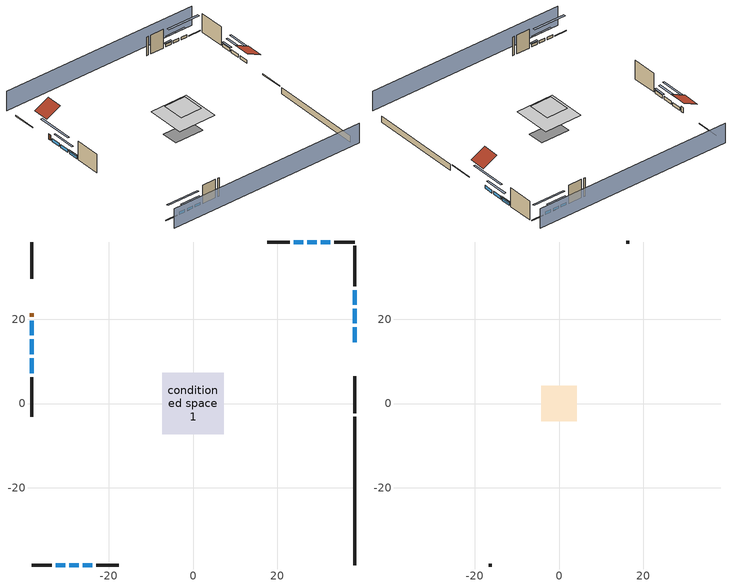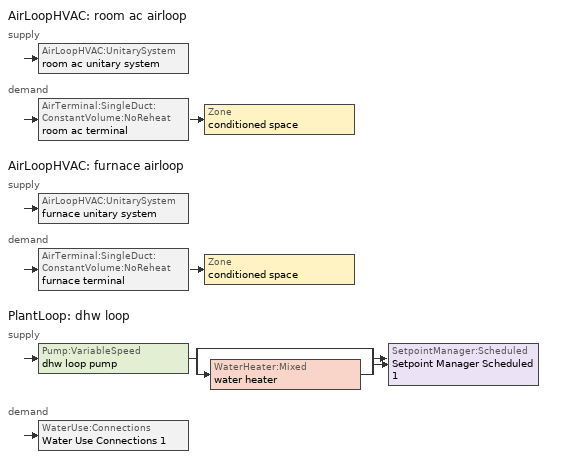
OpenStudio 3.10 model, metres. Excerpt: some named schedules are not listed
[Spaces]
conditioned space 1
 floor foundation (Slab1 construction): -5.65,-3.14 -5.65,3.14 5.65,3.14 5.65,-3.14 z-2.13
 floor adiabatic (AdiabaticFloorConstruction): -7.29,-7.29 -7.29,7.29 7.29,7.29 7.29,-7.29 z5.18
 wall outside (Wall1 construction): 38.36,27.82 38.36,37.43 z0.3:7.62
 wall outside (Wall2 construction): -22.95,-38.36 -17.61,-38.36 z0.3:7.62
 wall outside (Wall3 construction): -38.36,6.25 -38.36,-3.11 z0.3:7.62
 wall outside (Wall4 construction): 22.95,38.36 17.61,38.36 z0.3:7.62
 wall outside (RimJoist1 construction): 38.36,-2.27 38.36,6.45 z0.3:0.61
 wall outside (RimJoist2 construction): -38.36,-38.36 -33.51,-38.36 z0.3:0.61
 wall outside (RimJoist3 construction): -38.36,38.36 -38.36,29.64 z0.3:0.61
 wall outside (RimJoist4 construction): 38.36,38.36 33.51,38.36 z0.3:0.61
 wall outside (AdiabaticWallConstruction): 38.36,14.6 38.36,18.08 / 38.36,19.01 38.36,22.49 / 38.36,23.42 38.36,26.89 / -38.36,15.28 -38.36,11.69 / -38.36,10.76 -38.36,7.17 z0.3:1.49; -32.58,-38.36 -30.3,-38.36 / -29.37,-38.36 -27.09,-38.36 / -26.16,-38.36 -23.88,-38.36 / 32.58,38.36 30.3,38.36 / 29.37,38.36 27.09,38.36 / 26.16,38.36 23.88,38.36 z0.3:1.31; -38.36,19.64 -38.36,16.21 z0.3:1.43
 wall outside (AdiabaticWallConstruction 1): -38.36,21.49 -38.36,20.57 z0.3:2.34
 wall foundation (FoundationWall1 construction): 38.36,-38.36 38.36,-3.2 z-2.13:0.3
 window (WindowConstruction): 38.36,14.6 38.36,18.08 z0.3:1.49
 window (WindowConstruction 1): 38.36,19.01 38.36,22.49 z0.3:1.49
 window (WindowConstruction 2): 38.36,23.42 38.36,26.89 z0.3:1.49
 window (WindowConstruction 3): -32.58,-38.36 -30.3,-38.36 z0.3:1.31
 window (WindowConstruction 4): -29.37,-38.36 -27.09,-38.36 z0.3:1.31
 window (WindowConstruction 5): -26.16,-38.36 -23.88,-38.36 z0.3:1.31
 window (WindowConstruction 6): -38.36,19.64 -38.36,16.21 z0.3:1.43
 window (WindowConstruction 7): -38.36,15.28 -38.36,11.69 z0.3:1.49
 window (WindowConstruction 8): -38.36,10.76 -38.36,7.17 z0.3:1.49
 window (WindowConstruction 9): 32.58,38.36 30.3,38.36 z0.3:1.31
 window (WindowConstruction 10): 29.37,38.36 27.09,38.36 z0.3:1.31
 window (WindowConstruction 11): 26.16,38.36 23.88,38.36 z0.3:1.31
 door (Door): -38.36,21.49 -38.36,20.57 z0.3:2.34
 ceiling adiabatic (AdiabaticFloorConstruction): 7.29,-7.29 7.29,7.29 -7.29,7.29 -7.29,-7.29 z5.18
attic - vented 1
 floor to conditioned space 1 (Floor1 construction Reversed): -4.21,-4.21 -4.21,4.21 4.21,4.21 4.21,-4.21 z7.62
 wall outside (Wall5 construction): -16.68,-38.36 -16.01,-38.36 z0.3:7.62
 wall outside (Wall6 construction): 16.68,38.36 16.01,38.36 z0.3:7.62
 roof outside (Roof1 construction): 38.36,13.67,7.62 32.73,13.67,10.44 32.73,7.38,10.44 38.36,7.38,7.62
 roof outside (Roof2 construction): -38.36,22.41,7.62 -32.73,22.41,10.44 -32.73,28.71,10.44 -38.36,28.71,7.62
shading: 38.36,42.93 -38.36,42.93 / -38.36,-42.93 38.36,-42.93 z0:7.62; 38.36,23.26 38.36,9.42 38.97,9.42 38.97,23.26 z6.68; 38.36,25.23 38.36,16.27 38.97,16.27 38.97,25.23 z4.24; 38.36,27.2 38.36,23.11 38.97,23.11 38.97,27.2 z1.8; -25.12,-38.36 -37.76,-38.36 -37.76,-38.97 -25.12,-38.97 z6.49; -24.35,-38.36 -32.12,-38.36 -32.12,-38.97 -24.35,-38.97 z4.05; -23.58,-38.36 -26.47,-38.36 -26.47,-38.97 -23.58,-38.97 z1.62; -38.36,11.03 -38.36,24.82 -38.97,24.82 -38.97,11.03 z6.61; -38.36,8.95 -38.36,18.02 -38.97,18.02 -38.97,8.95 z4.24; -38.36,6.87 -38.36,11.07 -38.97,11.07 -38.97,6.87 z1.8; 25.12,38.36 37.76,38.36 37.76,38.97 25.12,38.97 z6.49; 24.35,38.36 32.12,38.36 32.12,38.97 24.35,38.97 z4.05; 23.58,38.36 26.47,38.36 26.47,38.97 23.58,38.97 z1.62
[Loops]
AirLoopHVAC 'room ac airloop'
 supply: AirLoopHVAC:UnitarySystem 'room ac unitary system'
 demand: AirTerminal:SingleDuct:ConstantVolume:NoReheat 'room ac terminal' > Zone 'conditioned space'
AirLoopHVAC 'furnace airloop'
 supply: AirLoopHVAC:UnitarySystem 'furnace unitary system'
 demand: AirTerminal:SingleDuct:ConstantVolume:NoReheat 'furnace terminal' > Zone 'conditioned space'
PlantLoop 'dhw loop'
 supply: Pump:VariableSpeed 'dhw loop pump' > split
  | bypass
  | WaterHeater:Mixed 'water heater'
  join > SetpointManager:Scheduled 'Setpoint Manager Scheduled 1'
 demand: WaterUse:Connections 'Water Use Connections 1'
[Site]
Buffalo Niagara Intl Ap_NY: Latitude {deg}=42.93; Longitude {deg}=-78.73; Time Zone {hr}=-5; Elevation {m}=215; Terrain=Suburbs; Keep Site Location Information=Yes
[Site:GroundTemperature:Shallow]
4.30207, 2.29327, 2.1324, 3.08568, 6.91256, 10.7216, 14.0239, 16.1158, 16.2935, 14.5921, 11.374, 7.68183
[Site:WaterMainsTemperature]
Calculation Method=Schedule; Temperature Schedule=mains temperature schedule
[Building]
Building 1
[Material] Roughness=Rough
Name | Thickness {m} | Conductivity {W/m-K} | Density {kg/m3} | Specific Heat {J/kg-K} | Thermal Absorptance | Solar Absorptance | Visible Absorptance
asphalt or fiberglass shingles | 0.00635 | 0.162714 | 1121.4 | 1465.45 | 0.9 | 0.85 | 0.85
roof rigid ins | 0.00281632 | 0.029427 | 32.04 | 1214.23 | 0.9 | 0.7 | 0.7
osb sheathing 0.5 in. | 0.0127 | 0.115458 | 512.64 | 1214.23 | 0.9 | 0.6 | 0.6
osb sheathing 0.5 in. 1 | 0.0127 | 0.115458 | 512.64 | 1214.23 | 0.9 | 0.7 | 0.7
wall layer 1 | 0.2032 | 0.391406 | 1762.2 | 795.53 | 0.9 | 0.7 | 0.7
gypsum board | 0.0127 | 0.160291 | 801 | 837.4 | 0.9 | 0.6 | 0.6
wood siding | 0.0254 | 0.102417 | 544.68 | 1172.36 | 0.9 | 0.7 | 0.7
wall stud and cavity | 0.1397 | 0.727959 | 139.0536 | 1170.24 | 0.9 | 0.6 | 0.6
rim joist stud and cavity | 0.0508 | 0.177757 | 50.32683 | 1063.81 | 0.9 | 0.7 | 0.7
ceiling stud and cavity | 0.1397 | 0.118061 | 65.682 | 1177.47 | 0.9 | 0.7 | 0.7
concrete 8.0 in. | 0.2032 | 1.803125 | 2242.8 | 837.4 | 0.9 | 0.7 | 0.7
gypsum board 1 | 0.0127 | 0.160291 | 801 | 837.4 | 0.9 | 0.7 | 0.7
concrete 4.0 in. | 0.1016 | 1.803125 | 2242.8 | 837.4 | 0.9 | 0.7 | 0.7
floor covering | 0.0127 | 0.0450781 | 54.468 | 1339.84 | 0.9 | 0.9 | 0.9
wood siding 1; wood siding 2 | 0.0254 | 0.102417 | 544.68 | 1172.36
wall rigid ins; floor rigid ins | 0.512978 | 0.029427 | 32.04 | 1214.23 | 0.9 | 0.7 | 0.7
wall stud and cavity 1 | 0.0889 | 0.380278 | 52.3479 | 1209.89 | 0.9 | 0.7 | 0.7
door material | 0.04445 | 0.0612267 | 512.64 | 1214.23 | 0.9 | 0.7 | 0.7
floor stud and cavity | 0.1397 | 1.75129 | 37.0049 | 1207.88 | 0.9 | 0.7 | 0.7
osb sheathing 0.75 in. | 0.01905 | 0.115458 | 512.64 | 1214.23 | 0.9 | 0.7 | 0.7
floor covering 1 | 0.0127 | 0.0433444 | 54.468 | 1339.84 | 0.9 | 0.6 | 0.6
wall stud and cavity 2 | 0.0889 | 0.391764 | 83.0341 | 1211.67 | 0.9 | 0.7 | 0.7
furniture material conditioned space 1 | 0.1524 | 0.115458 | 640.8 | 1214.23 | 0.9 | 0.6 | 0.6
[Construction]
Roof1 construction; Roof2 construction: asphalt or fiberglass shingles, roof rigid ins, osb sheathing 0.5 in.
Wall1 construction; Wall2 construction; Wall3 construction; Wall4 construction: osb sheathing 0.5 in. 1, wall layer 1, gypsum board
Wall5 construction; Wall6 construction: wood siding, osb sheathing 0.5 in. 1, wall stud and cavity
RimJoist1 construction; RimJoist2 construction; RimJoist3 construction; RimJoist4 construction: rim joist stud and cavity
Floor1 construction Reversed: gypsum board, ceiling stud and cavity
FoundationWall1 construction: concrete 8.0 in., gypsum board 1
Slab1 construction: concrete 4.0 in., floor covering
WindowConstruction; WindowConstruction 1; WindowConstruction 2; WindowConstruction 3; WindowConstruction 4; WindowConstruction 5; WindowConstruction 6; WindowConstruction 7; WindowConstruction 8; WindowConstruction 9; WindowConstruction 10; WindowConstruction 11: WindowMaterial
AdiabaticWallConstruction: wood siding 1, wall rigid ins, wall stud and cavity 1, gypsum board
Door: door material
AdiabaticWallConstruction 1: wood siding 2, wall rigid ins, wall stud and cavity 1, gypsum board
AdiabaticFloorConstruction: floor stud and cavity, floor rigid ins, osb sheathing 0.75 in., floor covering 1
PartitionWallConstruction: gypsum board, wall stud and cavity 2, gypsum board
furniture construction conditioned space 1: furniture material conditioned space 1
[WindowMaterial:SimpleGlazingSystem]
WindowMaterial: U-Factor {W/m2-K}=4.76952; Solar Heat Gain Coefficient=0.63
[ThermalZone] Multiplier=1; Use Ideal Air Loads=No
Name | Volume {m3} | Thermostat
conditioned space | 692.064 | conditioned space temperature setpoint
attic - vented | 44.541
[Sizing:Zone] Zone Cooling Design Supply Air Temperature Input Method=SupplyAirTemperature; Zone Cooling Design Supply Air Temperature {C}=14; Zone Cooling Design Supply Air Temperature Difference {deltaC}=11.11; Zone Heating Design Supply Air Temperature Input Method=SupplyAirTemperature; Zone Heating Design Supply Air Temperature {C}=40; Zone Heating Design Supply Air Temperature Difference {deltaC}=11.11; Zone Cooling Design Supply Air Humidity Ratio {kg-H2O/kg-air}=0.0085; Zone Heating Design Supply Air Humidity Ratio {kg-H2O/kg-air}=0.008; Cooling Design Air Flow Method=DesignDay; Heating Design Air Flow Method=DesignDay; Account for Dedicated Outdoor Air System=No; Dedicated Outdoor Air System Control Strategy=NeutralSupplyAir; Dedicated Outdoor Air Low Setpoint Temperature for Design {C}=autosize; Dedicated Outdoor Air High Setpoint Temperature for Design {C}=autosize; Zone Load Sizing Method=Sensible Load Only No Latent Load; Zone Latent Cooling Design Supply Air Humidity Ratio Input Method=HumidityRatioDifference; Zone Cooling Design Supply Air Humidity Ratio Difference {kgWater/kgDryAir}=0.005; Zone Latent Heating Design Supply Air Humidity Ratio Input Method=HumidityRatioDifference; Zone Humidification Design Supply Air Humidity Ratio Difference {kgWater/kgDryAir}=0.005; Sizing Option=Coincident
conditioned space; attic - vented
[Zone equipment]
conditioned space: ideal air system, room ac terminal, furnace terminal
[Space]
Name | Thermal Zone | Volume {m3}
conditioned space 1 | conditioned space | 692.064
attic - vented 1 | attic - vented | 44.541
[ThermostatSetpoint:DualSetpoint]
conditioned space temperature setpoint: Heating Setpoint Temperature Schedule=heating setpoint; Cooling Setpoint Temperature Schedule=cooling setpoint; Temperature Difference Between Cutout And Setpoint {deltaC}=0
[Foundation:Kiva]
Foundation Kiva 1: Initial Indoor Air Temperature {C}=20.2778; Wall Height Above Grade {m}=0.3048; Wall Depth Below Slab {m}=0.2032
[Foundation:Kiva:Settings]
Soil Conductivity {W/m-K}=1.9041; Soil Density {kg/m3}=1842.3; Soil Specific Heat {J/kg-K}=418.7; Ground Solar Absorptivity=0.9; Ground Thermal Absorptivity=0.9; Ground Surface Roughness {m}=0.03; Far-Field Width {m}=40; Deep-Ground Boundary Condition=ZeroFlux; Deep-Ground Depth {m}=40; Minimum Cell Dimension {m}=0.2; Maximum Cell Growth Coefficient=3; Simulation Timestep=Timestep
[SurfaceProperty:ExposedFoundationPerimeter]
Slab1: Exposed Perimeter Calculation Method=TotalExposedPerimeter; Total Exposed Perimeter {m}=35.15868
[SurfaceProperty:IncidentSolarMultiplier] Incident Solar Multiplier=1; Incident Solar Multiplier Schedule=trans schedule winter=0.85 summer=0.7
Window1; Window2; Window3; Window4; Window5; Window6; Window7; Window8; Window9; Window10; Window11; Window12
[InternalMass:Definition] Design Level Calculation Method=SurfaceArea
Name | Construction | Surface Area {m2}
partition wall mass | PartitionWallConstruction | 283.819
furniture mass conditioned space 1 | furniture construction conditioned space 1 | 113.515
[InternalMass] Space or SpaceType=conditioned space 1; Multiplier=1
Name | Internal Mass Definition
partition wall mass | partition wall mass
furniture mass conditioned space 1 | furniture mass conditioned space 1
[ZoneHVAC:IdealLoadsAirSystem]
ideal air system: Maximum Heating Supply Air Temperature {C}=50; Minimum Cooling Supply Air Temperature {C}=10; Maximum Heating Supply Air Humidity Ratio {kg-H2O/kg-air}=0.015; Minimum Cooling Supply Air Humidity Ratio {kg-H2O/kg-air}=0.01; Heating Limit=LimitCapacity; Maximum Sensible Heating Capacity {W}=0; Cooling Limit=NoLimit; Dehumidification Control Type=None; Humidification Control Type=None
[Coil:Cooling:DX:SingleSpeed]
room ac clg coil: Availability Schedule=Always On Discrete; Rated Total Cooling Capacity {W}=1721.5; Rated Sensible Heat Ratio=0.65; Rated COP {W/W}=2.84279; Rated Air Flow Rate {m3/s}=0.0720777; Rated Evaporator Fan Power Per Volume Flow Rate 2017 {W/(m3/s)}=773.3; Rated Evaporator Fan Power Per Volume Flow Rate 2023 {W/(m3/s)}=934.4; Total Cooling Capacity Function of Temperature Curve=Cool-CAP-fT1; Total Cooling Capacity Function of Flow Fraction Curve=Cool-CAP-fFF1; Energy Input Ratio Function of Temperature Curve=Cool-EIR-fT1; Energy Input Ratio Function of Flow Fraction Curve=Cool-EIR-fFF1; Part Load Fraction Correlation Curve=Cool-PLF-fPLR1; Minimum Outdoor Dry-Bulb Temperature for Compressor Operation {C}=-25; Nominal Time for Condensate Removal to Begin {s}=1000; Ratio of Initial Moisture Evaporation Rate and Steady State Latent Capacity=1.5; Maximum Cycling Rate {cycles/hr}=3; Latent Capacity Time Constant {s}=45; Condenser Type=AirCooled; Evaporative Condenser Effectiveness=0.9; Evaporative Condenser Air Flow Rate {m3/s}=autosize; Evaporative Condenser Pump Rated Power Consumption {W}=autosize; Crankcase Heater Capacity {W}=0; Maximum Outdoor Dry-Bulb Temperature for Crankcase Heater Operation {C}=10; Basin Heater Capacity {W/K}=0; Basin Heater Setpoint Temperature {C}=2
[Fan:SystemModel] Availability Schedule=Always On Discrete; Speed Control Method=Discrete; Electric Power Minimum Flow Rate Fraction=0.2; Design Pressure Rise {Pa}=500; Motor Efficiency=1; Motor In Air Stream Fraction=1; Design Electric Power Consumption {W}=autosize; Design Power Sizing Method=PowerPerFlow; Electric Power Per Unit Flow Rate Per Unit Pressure {W-s/m3-Pa}=1.66667; Fan Total Efficiency=0.7; Motor Loss Radiative Fraction=0; Speed Flow Fraction 1=1; Speed Electric Power Fraction 1=1
Name | Design Maximum Air Flow Rate {m3/s} | Electric Power Per Unit Flow Rate {W/(m3/s)}
room ac supply fan | 0.072208 | 1e-06
furnace supply fan | 0.895284 | 794.58
[EnergyManagementSystem:Sensor]
Name | Output Variable or Output Meter Index Key | Output Variable or Output Meter
room_ac_supply_fan_s | room ac supply fan | Fan Electricity Energy
room_ac_clg_coil_s | room ac clg coil | Cooling Coil Total Cooling Energy
furnace_supply_fan_s | furnace supply fan | Fan Electricity Energy
furnace_htg_coil_s | furnace htg coil | Heating Coil Heating Energy
water_heater_energy | water heater | Water Heater NaturalGas Rate
water_heater_on_cycle_parasitic | water heater | Water Heater On Cycle Parasitic Electricity Rate
water_heater_off_cycle_parasitic | water heater | Water Heater Off Cycle Parasitic Electricity Rate
fridge_tin_s; tin_s | conditioned space | Zone Mean Air Temperature
out_pb_s |  | Site Outdoor Air Barometric Pressure
out_wt_s |  | Site Outdoor Air Humidity Ratio
win_s | conditioned space | Zone Air Humidity Ratio
site_vw_s |  | Site Wind Speed
tout_s | conditioned space | Zone Outdoor Air Drybulb Temperature
cool_season | cooling season schedule | Schedule Value
furnace_airloop_Fan_RTF_s | furnace supply fan | Fan Runtime Fraction
room_ac_airloop_Fan_RTF_s | room ac supply fan | Fan Runtime Fraction
natural_vent_s | natural vent schedule | Schedule Value
htg_sp_s | heating setpoint | Schedule Value
clg_sp_s | cooling setpoint | Schedule Value
mech_vent_range_fan_0_sch_s | mech vent range fan 0 schedule | Schedule Value
mech_vent_bath_fan_0_sch_s | mech vent bath fan 0 schedule | Schedule Value
clothes_dryer_exhaust_0_sch_s | clothes_dryer | Schedule Value
conditioned_space_htg_unmet_s | conditioned space | Zone Heating Setpoint Not Met Time
conditioned_space_clg_unmet_s | conditioned space | Zone Cooling Setpoint Not Met Time
htg_load_cond |  | Heating:EnergyTransfer:Zone:CONDITIONED SPACE
clg_load_cond |  | Cooling:EnergyTransfer:Zone:CONDITIONED SPACE
[EnergyManagementSystem:Program]
room_ac_supply_fan_disaggregate_program: Set room_ac_supply_fan_clg = 0; If room_ac_clg_coil_s > 0; Set room_ac_supply_fan_clg = room_ac_supply_fan_s; EndIf
furnace_supply_fan_disaggregate_program: Set furnace_supply_fan_primary_htg = 0; If furnace_htg_coil_s > 0; Set furnace_supply_fan_primary_htg = furnace_supply_fan_s; EndIf
water_heater_EC_adj: If WarmupFlag == 0; Set dhw_e_cons = water_heater_energy + water_heater_on_cycle_parasitic + water_heater_off_cycle_parasitic; Set water_heater_ec_adj_act = 0.0 * dhw_e_cons / 1; EndIf
fridge_schedule_program: Set Tin = fridge_tin_s*(9.0/5.0)+32.0; Set fridge_schedule_act = 0; If (Hour == 0); Set fridge_schedule_act = (-0.487+0.019*Tin); ElseIf (Hour == 1); Set fridge_schedule_act = (-0.34+0.016*Tin); ElseIf (Hour == 2); Set fridge_schedule_act = (-0.37+0.017*Tin); ElseIf (Hour == 3); Set fridge_schedule_act = (-0.361+0.016*Tin); ElseIf (Hour == 4); Set fridge_schedule_act = (-0.515+0.018*Tin); ElseIf (Hour == 5); Set fridge_schedule_act = (-0.684+0.021*Tin); ElseIf (Hour == 6); Set fridge_schedule_act = (-0.471+0.019*Tin); ElseIf (Hour == 7); Set fridge_schedule_act = (-0.159+0.015*Tin); ElseIf (Hour == 8); Set fridge_schedule_act = (-0.079+0.015*Tin); ElseIf (Hour == 9); Set fridge_schedule_act = (-0.417+0.019*Tin); ElseIf (Hour == 10); Set fridge_schedule_act = (-0.411+0.018*Tin); ElseIf (Hour == 11); Set fridge_schedule_act = (-0.386+0.018*Tin); ElseIf (Hour == 12); Set fridge_schedule_act = (-0.24+0.016*Tin); ElseIf (Hour == 13); Set fridge_schedule_act = (-0.314+0.017*Tin); ElseIf (Hour == 14); Set fridge_schedule_act = (-0.16+0.015*Tin); ElseIf (Hour == 15); Set fridge_schedule_act = (-0.121+0.015*Tin); ElseIf (Hour == 16); Set fridge_schedule_act = (-0.469+0.02*Tin); ElseIf (Hour == 17); Set fridge_schedule_act = (-0.412+0.02*Tin); ElseIf (Hour == 18); Set fridge_schedule_act = (-0.091+0.017*Tin); ElseIf (Hour == 19); Set fridge_schedule_act = (0.077+0.014*Tin); ElseIf (Hour == 20); Set fridge_schedule_act = (-0.118+0.016*Tin); ElseIf (Hour == 21); Set fridge_schedule_act = (-0.247+0.017*Tin); ElseIf (Hour == 22); Set fridge_schedule_act = (-0.445+0.019*Tin); ElseIf (Hour == 23); Set fridge_schedule_act = (-0.544+0.02*Tin); EndIf
natural_vent_program: Set Tin = tin_s; Set Tout = tout_s; Set Wout = out_wt_s; Set Pbar = out_pb_s; Set Phiout = (@RhFnTdbWPb Tout Wout Pbar); Set MaxHR = 0.0115; Set Tnvsp = (htg_sp_s + clg_sp_s) / 2; Set NVavail = natural_vent_s; Set ClgSsnAvail = cool_season; Set Qnv = 0; Set Qwhf = 0; Set whole_house_fan_mix_act = 0; Set whole_house_fan_act = 0; If ((Wout < MaxHR) && (Tin > Tout) && (Tin > Tnvsp) && (ClgSsnAvail > 0)); Set WHF_Flow = 0; Set Adj = (Tin-Tnvsp)/(Tin-Tout); Set Adj = (@Min Adj 1); Set Adj = (@Max Adj 0); If (WHF_Flow > 0); Set Qwhf = WHF_Flow*Adj; Set whole_house_fan_mix_act = WHF_Flow*Adj; Set WHF_W = 0; Set whole_house_fan_act = WHF_W*Adj; ElseIf (NVavail > 0); Set NVArea = 15506.483567616; Set Cs = 0.0002998864910712238; Set Cw = 0.00011469425810018953; Set Tdiff = Tin-Tout; Set dT = (@Abs Tdiff); Set Vwind = site_vw_s; Set SGNV = NVArea*Adj*((((Cs*dT)+(Cw*(Vwind^2)))^0.5)/1000); Set MaxNV = 3.844798503936001; Set Qnv = (@Min SGNV MaxNV); EndIf; EndIf; Set natural_vent_flow_act = Qnv; Set whole_house_fan_flow_act = Qwhf; Set natural_vent_program_Qnv = Qnv; Set natural_vent_program_Qwhf = Qwhf
infil_program: Set p_m = 0.14; Set p_s = 0.22; Set s_m = 270; Set s_s = 370; Set z_m = 9.99744; Set z_s = 8.1534; Set f_t = (((s_m/z_m)^p_m)*((z_s/s_s)^p_s)); Set Tdiff = tin_s-tout_s; Set dT = @Abs Tdiff; Set c = 0.09; Set Cs = 0.1269; Set Cw = 0.1488; Set n = 0.65; Set sft = (f_t*0.7000000000000001); Set temp1 = ((c*Cw)*((sft*site_vw_s)^(2*n)))^2; Set Qinf = (((c*Cs*(dT^n))^2)+temp1)^0.5; Set Qinf = (@Max Qinf 0); Set mech_vent_house_fan_sensible_load_act = 0.0; Set mech_vent_house_fan_latent_load_act = 0.0; Set OASupInPb = out_pb_s; Set OASupInTemp = tout_s; Set OASupInW = out_wt_s; Set OASupRho = (@RhoAirFnPbTdbW OASupInPb OASupInTemp OASupInW); Set OASupCp = (@CpAirFnW OASupInW); Set OASupInEnth = (@HFnTdbW OASupInTemp OASupInW); Set ZoneTemp = tin_s; Set ZoneW = win_s; Set ZoneCp = (@CpAirFnW ZoneW); Set ZoneAirEnth = (@HFnTdbW ZoneTemp ZoneW); Set mech_vent_house_fan_cfis_act = 0.0; Set QWHV_cfis_sup = 0.0; Set QWHV_cfis_suppl_sup = 0.0; Set QWHV_cfis_suppl_exh = 0.0; Set Qrange = 0; Set Qrange = Qrange + 0.04719 * mech_vent_range_fan_0_sch_s; Set Qbath = 0; Set Qbath = Qbath + 0.07079 * mech_vent_bath_fan_0_sch_s; Set Qdryer = 0; Set Qdryer = Qdryer + 0.10703 * clothes_dryer_exhaust_0_sch_s; Set QWHV_sup = 0.0; Set QWHV_exh = 0.0; Set Qsupply = QWHV_sup + QWHV_cfis_sup + QWHV_cfis_suppl_sup; Set Qexhaust = Qrange + Qbath + Qdryer + QWHV_exh + QWHV_cfis_suppl_exh; Set Qfan = (@Max Qexhaust Qsupply); Set Qducts = 0; If Qducts < 0; Set Qsupply = Qsupply - Qducts; Else; Set Qexhaust = Qexhaust + Qducts; EndIf; Set Qfan_with_ducts = (@Max Qexhaust Qsupply); Set Qimb = (@Abs (Qsupply - Qexhaust)); If Qinf + Qimb > 0; Set Qtot = Qfan_with_ducts + (Qinf^2) / (Qinf + Qimb); Else; Set Qtot = Qfan_with_ducts; EndIf; Set Qinf_adj = Qtot - Qfan; Set infil_flow_act = Qinf_adj; Set infil_program_Qinf = Qinf_adj; Set infil_program_Qfan = Qfan; Set Qload = Qfan; Set Effectiveness_Sens = 0.0; Set Effectiveness_Lat = 0.0; Set Fan_MFR = Qload * OASupRho; Set ZoneInEnth = OASupInEnth; Set ZoneInTemp = OASupInTemp; Set FanTotalToCond = Fan_MFR * (ZoneInEnth - ZoneAirEnth); Set FanSensToCond = Fan_MFR * ZoneCp * (ZoneInTemp - ZoneTemp); Set FanLatToCond = FanTotalToCond - FanSensToCond; Set mech_vent_house_fan_sensible_load_act = mech_vent_house_fan_sensible_load_act + FanSensToCond; Set mech_vent_house_fan_latent_load_act = mech_vent_house_fan_latent_load_act + FanLatToCond
unmet_hours_program: Set htg_unmet_hours = 0; Set clg_unmet_hours = 0; Set unit_htg_unmet_hours = 0; If ((DayOfYear >= 1) && (DayOfYear <= 365)); Set unit_htg_unmet_hours = unit_htg_unmet_hours + conditioned_space_htg_unmet_s; If unit_htg_unmet_hours > htg_unmet_hours; Set htg_unmet_hours = unit_htg_unmet_hours; EndIf; EndIf; Set unit_clg_unmet_hours = 0; If ((DayOfYear >= 1) && (DayOfYear <= 365)); Set unit_clg_unmet_hours = unit_clg_unmet_hours + conditioned_space_clg_unmet_s; If unit_clg_unmet_hours > clg_unmet_hours; Set clg_unmet_hours = unit_clg_unmet_hours; EndIf; EndIf
total_loads_program: Set loads_htg_tot = 0; Set loads_clg_tot = 0; If htg_load_cond > 0; Set loads_htg_tot = loads_htg_tot + (htg_load_cond - clg_load_cond) * 1.0; EndIf; Set loads_htg_tot = (@Max loads_htg_tot 0); If clg_load_cond > 0; Set loads_clg_tot = loads_clg_tot + (clg_load_cond - htg_load_cond) * 0.2; EndIf; Set loads_clg_tot = (@Max loads_clg_tot 0)
total_airflows_program: Set total_infil_flow_rate = 0; Set total_mechvent_flow_rate = 0; Set total_natvent_flow_rate = 0; Set total_whf_flow_rate = 0; Set total_infil_flow_rate = total_infil_flow_rate + (infil_program_Qinf * 1); Set total_mechvent_flow_rate = total_mechvent_flow_rate + (infil_program_Qfan * 1); Set total_natvent_flow_rate = total_natvent_flow_rate + (natural_vent_program_Qnv * 1); Set total_whf_flow_rate = total_whf_flow_rate + (natural_vent_program_Qwhf * 1)
[EnergyManagementSystem:ProgramCallingManager]
room_ac_supply_fan_disaggregate_program_calling_manager: EndOfSystemTimestepBeforeHVACReporting; room_ac_supply_fan_disaggregate_program
furnace_supply_fan_disaggregate_program_calling_manager: EndOfSystemTimestepBeforeHVACReporting; furnace_supply_fan_disaggregate_program
water_heater_EC_adj_ProgramManager: EndOfSystemTimestepBeforeHVACReporting; water_heater_EC_adj
fridge_schedule_program_calling_manager: BeginZoneTimestepAfterInitHeatBalance; fridge_schedule_program
natural_vent_program_calling_manager: BeginZoneTimestepAfterInitHeatBalance; natural_vent_program
infil_program_calling_manager: BeginZoneTimestepAfterInitHeatBalance; infil_program
unmet_hours_program_calling_manager: EndOfZoneTimestepBeforeZoneReporting; unmet_hours_program
total_loads_program_calling_manager: EndOfZoneTimestepAfterZoneReporting; total_loads_program
total_airflows_program_calling_manager: EndOfZoneTimestepAfterZoneReporting; total_airflows_program
[EnergyManagementSystem:OutputVariable] Type of Data in Variable=Summed; Update Frequency=SystemTimestep; Units=J
Name | EMS Variable | EMS Program or Subroutine
room ac supply fan disaggregate clg | room_ac_supply_fan_clg | room_ac_supply_fan_disaggregate_program
furnace supply fan disaggregate htg primary | furnace_supply_fan_primary_htg | furnace_supply_fan_disaggregate_program
[AirLoopHVAC:UnitarySystem] Control Type=Load; Controlling Zone or Thermostat Location=conditioned space; Dehumidification Control Type=None; Availability Schedule=Always On Discrete; Fan Placement=BlowThrough; DX Heating Coil Sizing Ratio=1; Use DOAS DX Cooling Coil=No; DOAS DX Cooling Coil Leaving Minimum Air Temperature {C}=2; Latent Load Control=SensibleOnlyLoadControl; Supply Air Flow Rate Method During Cooling Operation=SupplyAirFlowRate; Supply Air Flow Rate Method During Heating Operation=SupplyAirFlowRate; Supply Air Flow Rate Method When No Cooling or Heating is Required=SupplyAirFlowRate; Supply Air Flow Rate When No Cooling or Heating is Required {m3/s}=0; No Load Supply Air Flow Rate Control Set To Low Speed=Yes; Maximum Supply Air Temperature {C}=48.8889; Maximum Outdoor Dry-Bulb Temperature for Supplemental Heater Operation {C}=21; Ancilliary On-Cycle Electric Power {W}=0; Ancilliary Off-Cycle Electric Power {W}=0
Name | Supply Fan | Supply Air Fan Operating Mode Schedule | Cooling Coil | Supply Air Flow Rate During Cooling Operation {m3/s} | Supply Air Flow Rate During Heating Operation {m3/s} | Heating Coil
room ac unitary system | room ac supply fan | room ac auto fan schedule | room ac clg coil | 0.072208 | 0
furnace unitary system | furnace supply fan | furnace auto fan schedule |  | 0 | 0.895284 | furnace htg coil
[AirLoopHVAC] Availability Schedule=Always On Discrete; Design Return Air Flow Fraction of Supply Air Flow=1
Name | Design Supply Air Flow Rate {m3/s}
room ac airloop | 0.072208
furnace airloop | 0.895284
[Sizing:System] Central Heating Maximum System Air Flow Ratio=0.3; Preheat Design Temperature {C}=7; Preheat Design Humidity Ratio {kg-H2O/kg-Air}=0.008; Precool Design Temperature {C}=12.8; Precool Design Humidity Ratio {kg-H2O/kg-Air}=0.008; Central Cooling Design Supply Air Temperature {C}=12.8; Central Heating Design Supply Air Temperature {C}=16.7; 100% Outdoor Air in Cooling=Yes; 100% Outdoor Air in Heating=Yes; Central Cooling Design Supply Air Humidity Ratio {kg-H2O/kg-Air}=0.0085; Zone Maximum Outdoor Air Fraction=1; Cooling Supply Air Flow Rate Per Floor Area {m3/s-m2}=0.00996765; Cooling Fraction of Autosized Cooling Supply Air Flow Rate=1; Cooling Supply Air Flow Rate Per Unit Cooling Capacity {m3/s-W}=3.94755e-05; Heating Supply Air Flow Rate Per Floor Area {m3/s-m2}=0.00996765; Heating Fraction of Autosized Heating Supply Air Flow Rate=1; Heating Fraction of Autosized Cooling Supply Air Flow Rate=1; Heating Supply Air Flow Rate Per Unit Heating Capacity {m3/s-W}=3.15882e-05; Cooling Design Capacity Method=CoolingDesignCapacity; Cooling Design Capacity {W}=autosize; Cooling Design Capacity Per Floor Area {W/m2}=234.7; Fraction of Autosized Cooling Design Capacity=1; Heating Design Capacity Method=HeatingDesignCapacity; Heating Design Capacity {W}=autosize; Heating Design Capacity Per Floor Area {W/m2}=157; Fraction of Autosized Heating Design Capacity=1; Central Cooling Capacity Control Method=OnOff; Occupant Diversity=autosize
room ac airloop; furnace airloop
[AirTerminal:SingleDuct:ConstantVolume:NoReheat] Availability Schedule=Always On Discrete
Name | Maximum Air Flow Rate {m3/s}
room ac terminal | 0.072208
furnace terminal | 0.895284
[Coil:Heating:Gas]
furnace htg coil: Availability Schedule=Always On Discrete; Gas Burner Efficiency=0.925; Nominal Capacity {W}=27799.3; On Cycle Parasitic Electric Load {W}=0; Off Cycle Parasitic Gas Load {W}=0; Fuel Type=NaturalGas
[External:File]
External File 1: File=in.schedules.csv
[ElectricEquipment:Definition] Design Level Calculation Method=EquipmentLevel
Name | Design Level {W} | Fraction Latent | Fraction Radiant | Fraction Lost
ceiling fan | 14.2563 | 0 | 0.558 | 0
clothes washer | 332.917 | 0.03 | 0.162 | 0.7
clothes dryer | 8023.13 | 0.015 | 0.081 | 0.85
dishwasher | 248.688 | 0.3 | 0.18 | 0.4
fridge | 43.7215 | 0 | 0.6 | 0
cooking range | 107.494 | 0.16 | 0.384 | 0.2
misc tv | 673.165 | 0 | 0.6 | 0
misc plug loads | 555.39 | 0.021 | 0.558 | 0.049
misc permanent spa pump | 637.621 | 0 | 0 | 1
whole house fan; mech vent house fan | 0 | 0 | 0 | 1
mech vent house fan cfis | 0 | 0 | 0 | 0
mech vent range fan 0 | 30 | 0 | 0 | 1
mech vent bath fan 0 | 45 | 0 | 0 | 1
[ElectricEquipment] Space or SpaceType=conditioned space 1
Name | Electric Equipment Definition | Schedule
ceiling fan | ceiling fan | ceiling_fan
clothes washer | clothes washer | clothes_washer
clothes dryer | clothes dryer | clothes_dryer
dishwasher | dishwasher | dishwasher
fridge | fridge | fridge schedule
cooking range | cooking range | cooking_range
misc tv | misc tv | plug_loads_tv
misc plug loads | misc plug loads | plug_loads_other
misc permanent spa pump | misc permanent spa pump | misc permanent spa pump schedule
whole house fan | whole house fan | Always On Discrete
mech vent house fan | mech vent house fan | mech vent house fan schedule
mech vent house fan cfis | mech vent house fan cfis | mech vent house fan cfis schedule
mech vent range fan 0 | mech vent range fan 0 | mech vent range fan 0 schedule
mech vent bath fan 0 | mech vent bath fan 0 | mech vent bath fan 0 schedule
[PlantLoop]
dhw loop: Fluid Type=Water; Glycol Concentration=0; Maximum Loop Flow Rate {m3/s}=0.01; Plant Loop Volume {m3}=0.003; Load Distribution Scheme=Optimal
[Sizing:Plant]
dhw loop: Loop Type=Heating; Design Loop Exit Temperature {C}=52.6667; Loop Design Temperature Difference {deltaC}=5.55556; Sizing Option=NonCoincident; Zone Timesteps in Averaging Window=1; Coincident Sizing Factor Mode=None
[Pump:VariableSpeed]
dhw loop pump: Rated Flow Rate {m3/s}=0.01; Rated Pump Head {Pa}=1; Rated Power Consumption {W}=0; Motor Efficiency=0.85; Fraction of Motor Inefficiencies to Fluid Stream=0; Coefficient 1 of the Part Load Performance Curve=0; Coefficient 2 of the Part Load Performance Curve=1; Coefficient 3 of the Part Load Performance Curve=0; Coefficient 4 of the Part Load Performance Curve=0; Minimum Flow Rate {m3/s}=0; Pump Control Type=Intermittent; Skin Loss Radiative Fraction=0.5; Design Power Sizing Method=PowerPerFlowPerPressure; Design Electric Power per Unit Flow Rate {W/(m3/s)}=348701.1; Design Shaft Power per Unit Flow Rate per Unit Head {W-s/m3-Pa}=1.28205; Design Minimum Flow Rate Fraction=0
[SetpointManager:Scheduled]
Setpoint Manager Scheduled 1: Control Variable=Temperature; Schedule=dhw temp
[WaterHeater:Mixed]
water heater: Tank Volume {m3}=0.179807; Setpoint Temperature Schedule=water heater setpoint; Deadband Temperature Difference {deltaC}=2; Maximum Temperature Limit {C}=99; Heater Control Type=Cycle; Heater Maximum Capacity {W}=14067.4; Heater Minimum Capacity {W}=0; Heater Fuel Type=NaturalGas; Heater Thermal Efficiency=0.770939; Off Cycle Parasitic Fuel Consumption Rate {W}=0; Off Cycle Parasitic Fuel Type=Electricity; Off Cycle Parasitic Heat Fraction to Tank=0; On Cycle Parasitic Fuel Consumption Rate {W}=0; On Cycle Parasitic Fuel Type=Electricity; On Cycle Parasitic Heat Fraction to Tank=0; Ambient Temperature Indicator=ThermalZone; Ambient Temperature Thermal Zone=conditioned space; Off Cycle Loss Coefficient to Ambient Temperature {W/K}=4.10343; Off Cycle Loss Fraction to Thermal Zone=0.64; On Cycle Loss Coefficient to Ambient Temperature {W/K}=4.10343; On Cycle Loss Fraction to Thermal Zone=1; Use Side Effectiveness=1; Source Side Effectiveness=1; Use Side Design Flow Rate {m3/s}=autosize; Source Side Design Flow Rate {m3/s}=autosize; Indirect Water Heating Recovery Time {hr}=1.5; Source Side Flow Control Mode=IndirectHeatPrimarySetpoint
[WaterHeater:Sizing]
water heater: Design Mode=PeakDraw; Time Storage Can Meet Peak Draw {hr}=0.538503; Time for Tank Recovery {hr}=0; Nominal Tank Volume for Autosizing Plant Connections {m3}=1
[OtherEquipment:Definition] Design Level Calculation Method=EquipmentLevel
Name | Design Level {W} | Fraction Latent | Fraction Radiant | Fraction Lost
water heater energy adjustment1 | 0.01 | 0 | 0 | 1
clothes dryer 2 | 0 | 0.015 | 0.081 | 0.85
cooking range 2 | 3150.33 | 0.16 | 0.384 | 0.2
misc permanent spa heater | 1384.45 | 0 | 0 | 1
general water use sensible | -98.09 | 0 | 0.6 | 0
general water use latent | 99.529 | 1 | 0 | 0
mech vent house fan sensible load | 0 | 0 | 0 | 0
mech vent house fan latent load | 0 | 1 | 0 | 0
[OtherEquipment] Space or SpaceType=conditioned space 1
Name | Other Equipment Definition | Schedule | Fuel Type
water heater energy adjustment1 | water heater energy adjustment1 | Always On Discrete | NaturalGas
clothes dryer 1 | clothes dryer 2 | clothes_dryer | Electricity
cooking range 1 | cooking range 2 | cooking_range | NaturalGas
misc permanent spa heater | misc permanent spa heater | misc permanent spa heater schedule | NaturalGas
general water use sensible | general water use sensible | general water use schedule
general water use latent | general water use latent | general water use schedule
mech vent house fan sensible load | mech vent house fan sensible load | Always On Discrete
mech vent house fan latent load | mech vent house fan latent load | Always On Discrete
[EnergyManagementSystem:Actuator]
Name | Actuated Component | Actuated Component Type | Actuated Component Control Type | Zone or Space
water_heater_ec_adj_act | water heater energy adjustment1 | OtherEquipment | Power Level | conditioned space 1
fridge_schedule_act | fridge schedule | Schedule:Constant | Schedule Value
natural_vent_flow_act | natural vent flow | Zone Infiltration | Air Exchange Flow Rate
whole_house_fan_flow_act | whole house fan flow | Zone Infiltration | Air Exchange Flow Rate
whole_house_fan_act | whole house fan | ElectricEquipment | Electricity Rate | conditioned space 1
whole_house_fan_mix_act | whole house fan mix | ZoneMixing | Air Exchange Flow Rate
mech_vent_house_fan_cfis_act | mech vent house fan cfis | ElectricEquipment | Electricity Rate | conditioned space 1
mech_vent_house_fan_sensible_load_act | mech vent house fan sensible load | OtherEquipment | Power Level | conditioned space 1
mech_vent_house_fan_latent_load_act | mech vent house fan latent load | OtherEquipment | Power Level | conditioned space 1
infil_flow_act | infil flow | Zone Infiltration | Air Exchange Flow Rate
[WaterUse:Connections]
Water Use Connections 1: Drain Water Heat Exchanger Type=None; Drain Water Heat Exchanger Destination=Plant; Water Use Equipment Name 1=dhw fixtures; Water Use Equipment Name 2=dhw distribution waste; Water Use Equipment Name 3=clothes washer; Water Use Equipment Name 4=dishwasher
[WaterUse:Equipment:Definition]
Name | Peak Flow Rate {m3/s} | Target Temperature Schedule
dhw fixtures | 2.72286e-05 | mixed water temperature schedule
dhw distribution waste | 6.82253e-06 | mixed water temperature schedule
clothes washer | 4.95103e-06
dishwasher | 2.41406e-06
[WaterUse:Equipment]
Name | Water Use Equipment Definition | Flow Rate Fraction Schedule
dhw fixtures | dhw fixtures | hot_water_fixtures
dhw distribution waste | dhw distribution waste | hot_water_fixtures
clothes washer | clothes washer | hot_water_clothes_washer
dishwasher | dishwasher | hot_water_dishwasher
[Lights:Definition]
interior lighting: Design Level Calculation Method=LightingLevel; Lighting Level {W}=520.945; Fraction Radiant=0.6; Fraction Visible=0.2; Return Air Fraction=0
[Lights]
interior lighting: Lights Definition=interior lighting; Space or SpaceType=conditioned space 1; Schedule=lighting_interior; Fraction Replaceable=1
[Exterior:Lights:Definition]
exterior lighting: Design Level {W}=14.5418
[Exterior:Lights]
exterior lighting: Exterior Lights Definition=exterior lighting; Schedule=exterior lighting schedule
[People:Definition]
occupants: Number of People Calculation Method=People; Number of People {people}=5; Fraction Radiant=0.314171; Sensible Heat Fraction=0.56303; Carbon Dioxide Generation Rate {m3/s-W}=0; Enable ASHRAE 55 Comfort Warnings=No; Mean Radiant Temperature Calculation Type=EnclosureAveraged
[People]
occupants: People Definition=occupants; Space or SpaceType=conditioned space 1; Number of People Schedule=occupants; Activity Level Schedule=occupants activity schedule; Multiplier=1
[EnergyManagementSystem:InternalVariable] Internal Data Type=Fan Maximum Mass Flow Rate
Name | Internal Data Index Key
furnace_airloop_max_sup_fan_mfr | furnace supply fan
room_ac_airloop_max_sup_fan_mfr | room ac supply fan
[SpaceInfiltration:DesignFlowRate] Space or SpaceType=conditioned space 1; Schedule=Always On Discrete; Design Flow Rate Calculation Method=Flow/Space; Design Flow Rate {m3/s}=0; Density Basis=Outdoor
natural vent flow; whole house fan flow; infil flow
[ZoneMixing]
whole house fan mix: Zone or Space=attic - vented; Schedule=Always On Continuous; Design Flow Rate Calculation Method=Flow/Zone; Design Flow Rate {m3/s}=0; Source Zone or Space=conditioned space
[SpaceInfiltration:EffectiveLeakageArea]
infil attic - vented 1: Space or SpaceType=attic - vented 1; Schedule=Always On Discrete; Effective Air Leakage Area {cm2}=2365.07; Stack Coefficient=0.000130971; Wind Coefficient=4.82469e-05
[Schedule:Ruleset]
Name | Default Day Schedule
heating setpoint | heating setpoint default day
cooling setpoint | cooling setpoint default day
trans schedule winter=0.85 summer=0.7 | trans schedule winter=0.85 summer=0.7 default day
exterior lighting schedule | exterior lighting schedule default day
misc permanent spa heater schedule | misc permanent spa heater schedule default day
misc permanent spa pump schedule | misc permanent spa pump schedule default day
general water use schedule | general water use schedule default day
cooling season schedule | cooling season schedule default day
natural vent schedule | natural vent schedule default day
mech vent range fan 0 schedule | mech vent range fan 0 schedule default day
mech vent bath fan 0 schedule | mech vent bath fan 0 schedule default day
[Schedule:Day]
heating setpoint default day; cooling setpoint default day; trans schedule winter=0.85 summer=0.7 default day; exterior lighting schedule default day; misc permanent spa heater schedule default day; misc permanent spa pump schedule default day; general water use schedule default day; cooling season schedule default day; natural vent schedule default day; mech vent range fan 0 schedule default day; mech vent bath fan 0 schedule default day: 24, 0, 0
trans schedule winter=0.85 summer=0.7 day; trans schedule winter=0.85 summer=0.7 day 2: 24, 0, 0.85
trans schedule winter=0.85 summer=0.7 day 1: 24, 0, 0.7
misc permanent spa pump schedule day; misc permanent spa pump schedule day 2: 1, 0, 0.151232, 2, 0, 0.182738, 3, 0, 0.151232, 4, 0, 0.182738, 5, 0, 0.296162, 6, 0, 0.422188, 7, 0, 0.359175, 9, 0, 0.151232, 10, 0, 0.119725, 11, 0, 0.0945197, 14, 0, 0.0882184, 15, 0, 0.151232, 16, 0, 0.365476, 17, 0, 0.793966, 18, 0, 0.76876, 19, 0, 0.428489, 20, 0, 0.38438, 21, 0, 0.321367, 22, 0, 0.270956, 24, 0, 0.151232
misc permanent spa pump schedule day 1: 1, 0, 0.152381, 2, 0, 0.184127, 3, 0, 0.152381, 4, 0, 0.184127, 5, 0, 0.298413, 6, 0, 0.425397, 7, 0, 0.361905, 9, 0, 0.152381, 10, 0, 0.120635, 11, 0, 0.0952381, 14, 0, 0.0888889, 15, 0, 0.152381, 16, 0, 0.368254, 17, 0, 0.8, 18, 0, 0.774603, 19, 0, 0.431746, 20, 0, 0.387302, 21, 0, 0.32381, 22, 0, 0.273016, 24, 0, 0.152381
[Schedule:Rule] Apply Monday=Yes; Apply Wednesday=Yes; Apply Friday=Yes; Date Specification Type=DateRange; Start Day=1
Name | Schedule Ruleset | Rule Order | Day Schedule | Apply Sunday | Apply Tuesday | Apply Thursday | Apply Saturday | Start Month | End Month | End Day
heating setpoint allday rule | heating setpoint | 0 | heating setpoint day | Yes | Yes | Yes | Yes | 1 | 12 | 31
cooling setpoint allday rule | cooling setpoint | 0 | cooling setpoint day | Yes | Yes | Yes | Yes | 1 | 12 | 31
trans schedule winter=0.85 summer=0.7 allday rule | trans schedule winter=0.85 summer=0.7 | 2 | trans schedule winter=0.85 summer=0.7 day | Yes | Yes | Yes | Yes | 1 | 5 | 31
trans schedule winter=0.85 summer=0.7 allday rule 1 | trans schedule winter=0.85 summer=0.7 | 1 | trans schedule winter=0.85 summer=0.7 day 1 | Yes | Yes | Yes | Yes | 6 | 9 | 30
trans schedule winter=0.85 summer=0.7 allday rule 2 | trans schedule winter=0.85 summer=0.7 | 0 | trans schedule winter=0.85 summer=0.7 day 2 | Yes | Yes | Yes | Yes | 10 | 12 | 31
exterior lighting schedule allday rule | exterior lighting schedule | 11 | exterior lighting schedule day | Yes | Yes | Yes | Yes | 1 | 1 | 31
exterior lighting schedule allday rule 1 | exterior lighting schedule | 10 | exterior lighting schedule day 1 | Yes | Yes | Yes | Yes | 2 | 2 | 28
exterior lighting schedule allday rule 2 | exterior lighting schedule | 9 | exterior lighting schedule day 2 | Yes | Yes | Yes | Yes | 3 | 3 | 31
exterior lighting schedule allday rule 3 | exterior lighting schedule | 8 | exterior lighting schedule day 3 | Yes | Yes | Yes | Yes | 4 | 4 | 30
exterior lighting schedule allday rule 4 | exterior lighting schedule | 7 | exterior lighting schedule day 4 | Yes | Yes | Yes | Yes | 5 | 5 | 31
exterior lighting schedule allday rule 5 | exterior lighting schedule | 6 | exterior lighting schedule day 5 | Yes | Yes | Yes | Yes | 6 | 6 | 30
exterior lighting schedule allday rule 6 | exterior lighting schedule | 5 | exterior lighting schedule day 6 | Yes | Yes | Yes | Yes | 7 | 7 | 31
exterior lighting schedule allday rule 7 | exterior lighting schedule | 4 | exterior lighting schedule day 7 | Yes | Yes | Yes | Yes | 8 | 8 | 31
exterior lighting schedule allday rule 8 | exterior lighting schedule | 3 | exterior lighting schedule day 8 | Yes | Yes | Yes | Yes | 9 | 9 | 30
exterior lighting schedule allday rule 9 | exterior lighting schedule | 2 | exterior lighting schedule day 9 | Yes | Yes | Yes | Yes | 10 | 10 | 31
exterior lighting schedule allday rule 10 | exterior lighting schedule | 1 | exterior lighting schedule day 10 | Yes | Yes | Yes | Yes | 11 | 11 | 30
exterior lighting schedule allday rule 11 | exterior lighting schedule | 0 | exterior lighting schedule day 11 | Yes | Yes | Yes | Yes | 12 | 12 | 31
misc permanent spa heater schedule allday rule | misc permanent spa heater schedule | 6 | misc permanent spa heater schedule day | Yes | Yes | Yes | Yes | 1 | 1 | 31
misc permanent spa heater schedule allday rule 1 | misc permanent spa heater schedule | 5 | misc permanent spa heater schedule day 1 | Yes | Yes | Yes | Yes | 2 | 2 | 28
misc permanent spa heater schedule allday rule 2 | misc permanent spa heater schedule | 4 | misc permanent spa heater schedule day 2 | Yes | Yes | Yes | Yes | 3 | 5 | 31
misc permanent spa heater schedule allday rule 3 | misc permanent spa heater schedule | 3 | misc permanent spa heater schedule day 3 | Yes | Yes | Yes | Yes | 6 | 9 | 30
misc permanent spa heater schedule allday rule 4 | misc permanent spa heater schedule | 2 | misc permanent spa heater schedule day 4 | Yes | Yes | Yes | Yes | 10 | 10 | 31
misc permanent spa heater schedule allday rule 5 | misc permanent spa heater schedule | 1 | misc permanent spa heater schedule day 5 | Yes | Yes | Yes | Yes | 11 | 11 | 30
misc permanent spa heater schedule allday rule 6 | misc permanent spa heater schedule | 0 | misc permanent spa heater schedule day 6 | Yes | Yes | Yes | Yes | 12 | 12 | 31
misc permanent spa pump schedule allday rule | misc permanent spa pump schedule | 10 | misc permanent spa pump schedule day | Yes | Yes | Yes | Yes | 1 | 1 | 31
misc permanent spa pump schedule allday rule 1 | misc permanent spa pump schedule | 9 | misc permanent spa pump schedule day 1 | Yes | Yes | Yes | Yes | 2 | 2 | 28
misc permanent spa pump schedule allday rule 2 | misc permanent spa pump schedule | 8 | misc permanent spa pump schedule day 2 | Yes | Yes | Yes | Yes | 3 | 3 | 31
misc permanent spa pump schedule allday rule 3 | misc permanent spa pump schedule | 7 | misc permanent spa pump schedule day 3 | Yes | Yes | Yes | Yes | 4 | 4 | 30
misc permanent spa pump schedule allday rule 4 | misc permanent spa pump schedule | 6 | misc permanent spa pump schedule day 4 | Yes | Yes | Yes | Yes | 5 | 5 | 31
misc permanent spa pump schedule allday rule 5 | misc permanent spa pump schedule | 5 | misc permanent spa pump schedule day 5 | Yes | Yes | Yes | Yes | 6 | 6 | 30
misc permanent spa pump schedule allday rule 6 | misc permanent spa pump schedule | 4 | misc permanent spa pump schedule day 6 | Yes | Yes | Yes | Yes | 7 | 8 | 31
misc permanent spa pump schedule allday rule 7 | misc permanent spa pump schedule | 3 | misc permanent spa pump schedule day 7 | Yes | Yes | Yes | Yes | 9 | 9 | 30
misc permanent spa pump schedule allday rule 8 | misc permanent spa pump schedule | 2 | misc permanent spa pump schedule day 8 | Yes | Yes | Yes | Yes | 10 | 10 | 31
misc permanent spa pump schedule allday rule 9 | misc permanent spa pump schedule | 1 | misc permanent spa pump schedule day 9 | Yes | Yes | Yes | Yes | 11 | 11 | 30
misc permanent spa pump schedule allday rule 10 | misc permanent spa pump schedule | 0 | misc permanent spa pump schedule day 10 | Yes | Yes | Yes | Yes | 12 | 12 | 31
general water use schedule allday rule | general water use schedule | 0 | general water use schedule day | Yes | Yes | Yes | Yes | 1 | 12 | 31
cooling season schedule allday rule | cooling season schedule | 2 | cooling season schedule day | Yes | Yes | Yes | Yes | 1 | 5 | 31
cooling season schedule allday rule 1 | cooling season schedule | 1 | cooling season schedule day 1 | Yes | Yes | Yes | Yes | 6 | 9 | 30
cooling season schedule allday rule 2 | cooling season schedule | 0 | cooling season schedule day 2 | Yes | Yes | Yes | Yes | 10 | 12 | 31
natural vent schedule rule | natural vent schedule | 0 | natural vent schedule day | No | No | No | No | 1 | 12 | 31
mech vent range fan 0 schedule allday rule | mech vent range fan 0 schedule | 0 | mech vent range fan 0 schedule day | Yes | Yes | Yes | Yes | 1 | 12 | 31
mech vent bath fan 0 schedule allday rule | mech vent bath fan 0 schedule | 0 | mech vent bath fan 0 schedule day | Yes | Yes | Yes | Yes | 1 | 12 | 31
[Schedule:Constant]
Name | Value
Always On Discrete; Always On Continuous; mech vent house fan schedule; mech vent house fan cfis schedule | 1
room ac auto fan schedule; furnace auto fan schedule; fridge schedule | 0
dhw temp; water heater setpoint | 52.6667
mixed water temperature schedule | 40.5556
occupants activity schedule | 117.228
[Curve:Biquadratic] Minimum Value of x=-100; Maximum Value of x=100; Minimum Value of y=-100; Maximum Value of y=100
Name | Coefficient1 Constant | Coefficient2 x | Coefficient3 x**2 | Coefficient4 y | Coefficient5 y**2 | Coefficient6 x*y
Cool-CAP-fT1 | 1.55736 | -0.0744482 | 0.0030986 | 0.00145958 | -4.1148e-05 | -0.000426714
Cool-EIR-fT1 | -0.350448 | 0.11681 | -0.00339951 | -0.00122609 | 0.000600809 | -0.000466884
[Curve:Quadratic] Coefficient3 x**2=0; Minimum Value of x=0
Name | Coefficient1 Constant | Coefficient2 x | Maximum Value of x | Minimum Curve Output | Maximum Curve Output
Cool-CAP-fFF1; Cool-EIR-fFF1 | 1 | 0 | 2 | 0 | 2
Cool-PLF-fPLR1 | 0.78 | 0.22 | 1 | 0.7 | 1
[Schedule:File] External File=External File 1; Rows to Skip at Top=1; Number of Hours of Data=8760; Interpolate to Timestep=Yes; Minutes per Item=60; Translate File With Relative Path=Yes
Name | Column Number
ceiling_fan | 4
clothes_washer | 9
clothes_dryer | 10
dishwasher | 7
cooking_range | 11
hot_water_fixtures | 12
hot_water_clothes_washer | 8
hot_water_dishwasher | 6
lighting_interior | 5
plug_loads_tv | 3
plug_loads_other | 2
occupants | 1
[Schedule:FixedInterval]
mains temperature schedule: Interval Length {minutes}=1440; Start Month=1; Start Day=1; Value 1=8.20444; Value 2=8.13556; Value 3=8.06778; Value 4=8.00111; Value 5=7.93611; Value 6=7.87222; Value 7=7.80944; Value 8=7.74833; Value 9=7.68889; Value 10=7.63056; Value 11=7.57333; Value 12=7.51778; Value 13=7.46333; Value 14=7.41111; Value 15=7.35944; Value 16=7.31; Value 17=7.26167; Value 18=7.215; Value 19=7.17; Value 20=7.12611; Value 21=7.08389; Value 22=7.04389; Value 23=7.00444; Value 24=6.96722; Value 25=6.93167; Value 26=6.89778; Value 27=6.865; Value 28=6.83444; Value 29=6.805; Value 30=6.77722; Value 31=6.75167; Value 32=6.72722; Value 33=6.70444; Value 34=6.68389; Value 35=6.66444; Value 36=6.64722; Value 37=6.63111; Value 38=6.61722; Value 39=6.605; Value 40=6.59389; Value 41=6.585; Value 42=6.57778; Value 43=6.57222; Value 44=6.56889; Value 45=6.56667; Value 46=6.56611; Value 47=6.56778; Value 48=6.57056; Value 49=6.57556; Value 50=6.58167; Value 51=6.59; Value 52=6.6; Value 53=6.61167; Value 54=6.625; Value 55=6.64; Value 56=6.65722; Value 57=6.67556; Value 58=6.69556; Value 59=6.71722; Value 60=6.74111; Value 61=6.76611; Value 62=6.79333; Value 63=6.82167; Value 64=6.85167; Value 65=6.88333; Value 66=6.91722; Value 67=6.95222; Value 68=6.98889; Value 69=7.02667; Value 70=7.06667; Value 71=7.10833; Value 72=7.15111; Value 73=7.19556; Value 74=7.24167; Value 75=7.28944; Value 76=7.33833; Value 77=7.38889; Value 78=7.44111; Value 79=7.49444; Value 80=7.54944; Value 81=7.60611; Value 82=7.66389; Value 83=7.72278; Value 84=7.78333; Value 85=7.84556; Value 86=7.90889; Value 87=7.97333; Value 88=8.03944; Value 89=8.10667; Value 90=8.175; Value 91=8.245; Value 92=8.31556; Value 93=8.38778; Value 94=8.46111; Value 95=8.53556; Value 96=8.61167; Value 97=8.68833; Value 98=8.76611; Value 99=8.845; Value 100=8.925; Value 101=9.00611; Value 102=9.08778; Value 103=9.17111; Value 104=9.255; Value 105=9.33944; Value 106=9.42556; Value 107=9.51222; Value 108=9.59944; Value 109=9.68778; Value 110=9.77667; Value 111=9.86667; Value 112=9.95722; Value 113=10.0489; Value 114=10.1406; Value 115=10.2333; Value 116=10.3267; Value 117=10.4206; Value 118=10.515; Value 119=10.61; Value 120=10.7056; Value 121=10.8017; Value 122=10.8983; Value 123=10.9956; Value 124=11.0928; Value 125=11.1906; Value 126=11.2889; Value 127=11.3872; Value 128=11.4861; Value 129=11.585; Value 130=11.6844; Value 131=11.7839; Value 132=11.8833; Value 133=11.9833; Value 134=12.0828; Value 135=12.1828; Value 136=12.2833; Value 137=12.3833; Value 138=12.4833; Value 139=12.5833; Value 140=12.6833; Value 141=12.7833; Value 142=12.8828; Value 143=12.9828; Value 144=13.0822; Value 145=13.1811; Value 146=13.2806; Value 147=13.3789; Value 148=13.4778; Value 149=13.5756; Value 150=13.6733; Value 151=13.7711; Value 152=13.8678; Value 153=13.9644; Value 154=14.0606; Value 155=14.1561; Value 156=14.2511; Value 157=14.3456; Value 158=14.4394; Value 159=14.5328; Value 160=14.6256; Value 161=14.7178; Value 162=14.8089; Value 163=14.8994; Value 164=14.9894; Value 165=15.0783; Value 166=15.1667; Value 167=15.2539; Value 168=15.3406; Value 169=15.4267; Value 170=15.5111; Value 171=15.595; Value 172=15.6783; Value 173=15.76; Value 174=15.8411; Value 175=15.9211; Value 176=16; Value 177=16.0778; Value 178=16.1544; Value 179=16.23; Value 180=16.3044; Value 181=16.3778; Value 182=16.45; Value 183=16.5211; Value 184=16.5906; Value 185=16.6589; Value 186=16.7261; Value 187=16.7922; Value 188=16.8567; Value 189=16.92; Value 190=16.9822; Value 191=17.0428; Value 192=17.1017; Value 193=17.1594; Value 194=17.2161; Value 195=17.2711; Value 196=17.3244; Value 197=17.3761; Value 198=17.4267; Value 199=17.4761; Value 200=17.5233; Value 201=17.5694; Value 202=17.6139; Value 203=17.6572; Value 204=17.6983; Value 205=17.7383; Value 206=17.7767; Value 207=17.8128; Value 208=17.8478; Value 209=17.8817; Value 210=17.9133; Value 211=17.9433; Value 212=17.9717; Value 213=17.9989; Value 214=18.0239; Value 215=18.0472; Value 216=18.0689; Value 217=18.0894; Value 218=18.1078; Value 219=18.1244; Value 220=18.1394; Value 221=18.1528; Value 222=18.1644; Value 223=18.1744; Value 224=18.1828; Value 225=18.1889; Value 226=18.1939; Value 227=18.1967; Value 228=18.1983; Value 229=18.1978; Value 230=18.1956; Value 231=18.1917; Value 232=18.1861; Value 233=18.1789; Value 234=18.17; Value 235=18.1594; Value 236=18.1467; Value 237=18.1328; Value 238=18.1167; Value 239=18.0994; Value 240=18.08; Value 241=18.0594; Value 242=18.0367; Value 243=18.0122; Value 244=17.9867; Value 245=17.9589; Value 246=17.9294; Value 247=17.8989; Value 248=17.8661; Value 249=17.8322; Value 250=17.7961; Value 251=17.7589; Value 252=17.72; Value 253=17.6794; Value 254=17.6372; Value 255=17.5933; Value 256=17.5483; Value 257=17.5017; Value 258=17.4533; Value 259=17.4039; Value 260=17.3522; Value 261=17.2994; Value 262=17.2456; Value 263=17.19; Value 264=17.1328; Value 265=17.0744; Value 266=17.0144; Value 267=16.9533; Value 268=16.8911; Value 269=16.8272; Value 270=16.7617; Value 271=16.695; Value 272=16.6272; Value 273=16.5583; Value 274=16.4883; Value 275=16.4167; Value 276=16.3439; Value 277=16.27; Value 278=16.195; Value 279=16.1189; Value 280=16.0417; Value 281=15.9633; Value 282=15.8839; Value 283=15.8033; Value 284=15.7222; Value 285=15.6394; Value 286=15.5561; Value 287=15.4722; Value 288=15.3867; Value 289=15.3006; Value 290=15.2133; Value 291=15.1256; Value 292=15.0372; Value 293=14.9478; Value 294=14.8572; Value 295=14.7667; Value 296=14.675; Value 297=14.5828; Value 298=14.4894; Value 299=14.3961; Value 300=14.3017; Value 301=14.2072; Value 302=14.1117; Value 303=14.0161; Value 304=13.9194; Value 305=13.8228; Value 306=13.7256; Value 307=13.6283; Value 308=13.53; Value 309=13.4317; Value 310=13.3333; Value 311=13.2344; Value 312=13.1356; Value 313=13.0361; Value 314=12.9367; Value 315=12.8367; Value 316=12.7367; Value 317=12.6367; Value 318=12.5367; Value 319=12.4367; Value 320=12.3367; Value 321=12.2367; Value 322=12.1367; Value 323=12.0367; Value 324=11.9367; Value 325=11.8372; Value 326=11.7378; Value 327=11.6383; Value 328=11.5389; Value 329=11.44; Value 330=11.3417; Value 331=11.2433; Value 332=11.145; Value 333=11.0478; Value 334=10.9506; Value 335=10.8533; Value 336=10.7572; Value 337=10.6611; Value 338=10.5661; Value 339=10.4711; Value 340=10.3772; Value 341=10.2833; Value 342=10.19; Value 343=10.0978; Value 344=10.0061; Value 345=9.915; Value 346=9.825; Value 347=9.73556; Value 348=9.64667; Value 349=9.55889; Value 350=9.47167; Value 351=9.38556; Value 352=9.3; Value 353=9.21556; Value 354=9.13222; Value 355=9.04944; Value 356=8.96833; Value 357=8.88778; Value 358=8.80833; Value 359=8.73; Value 360=8.65222; Value 361=8.57611; Value 362=8.50111; Value 363=8.42722; Value 364=8.35444; Value 365=8.28278
